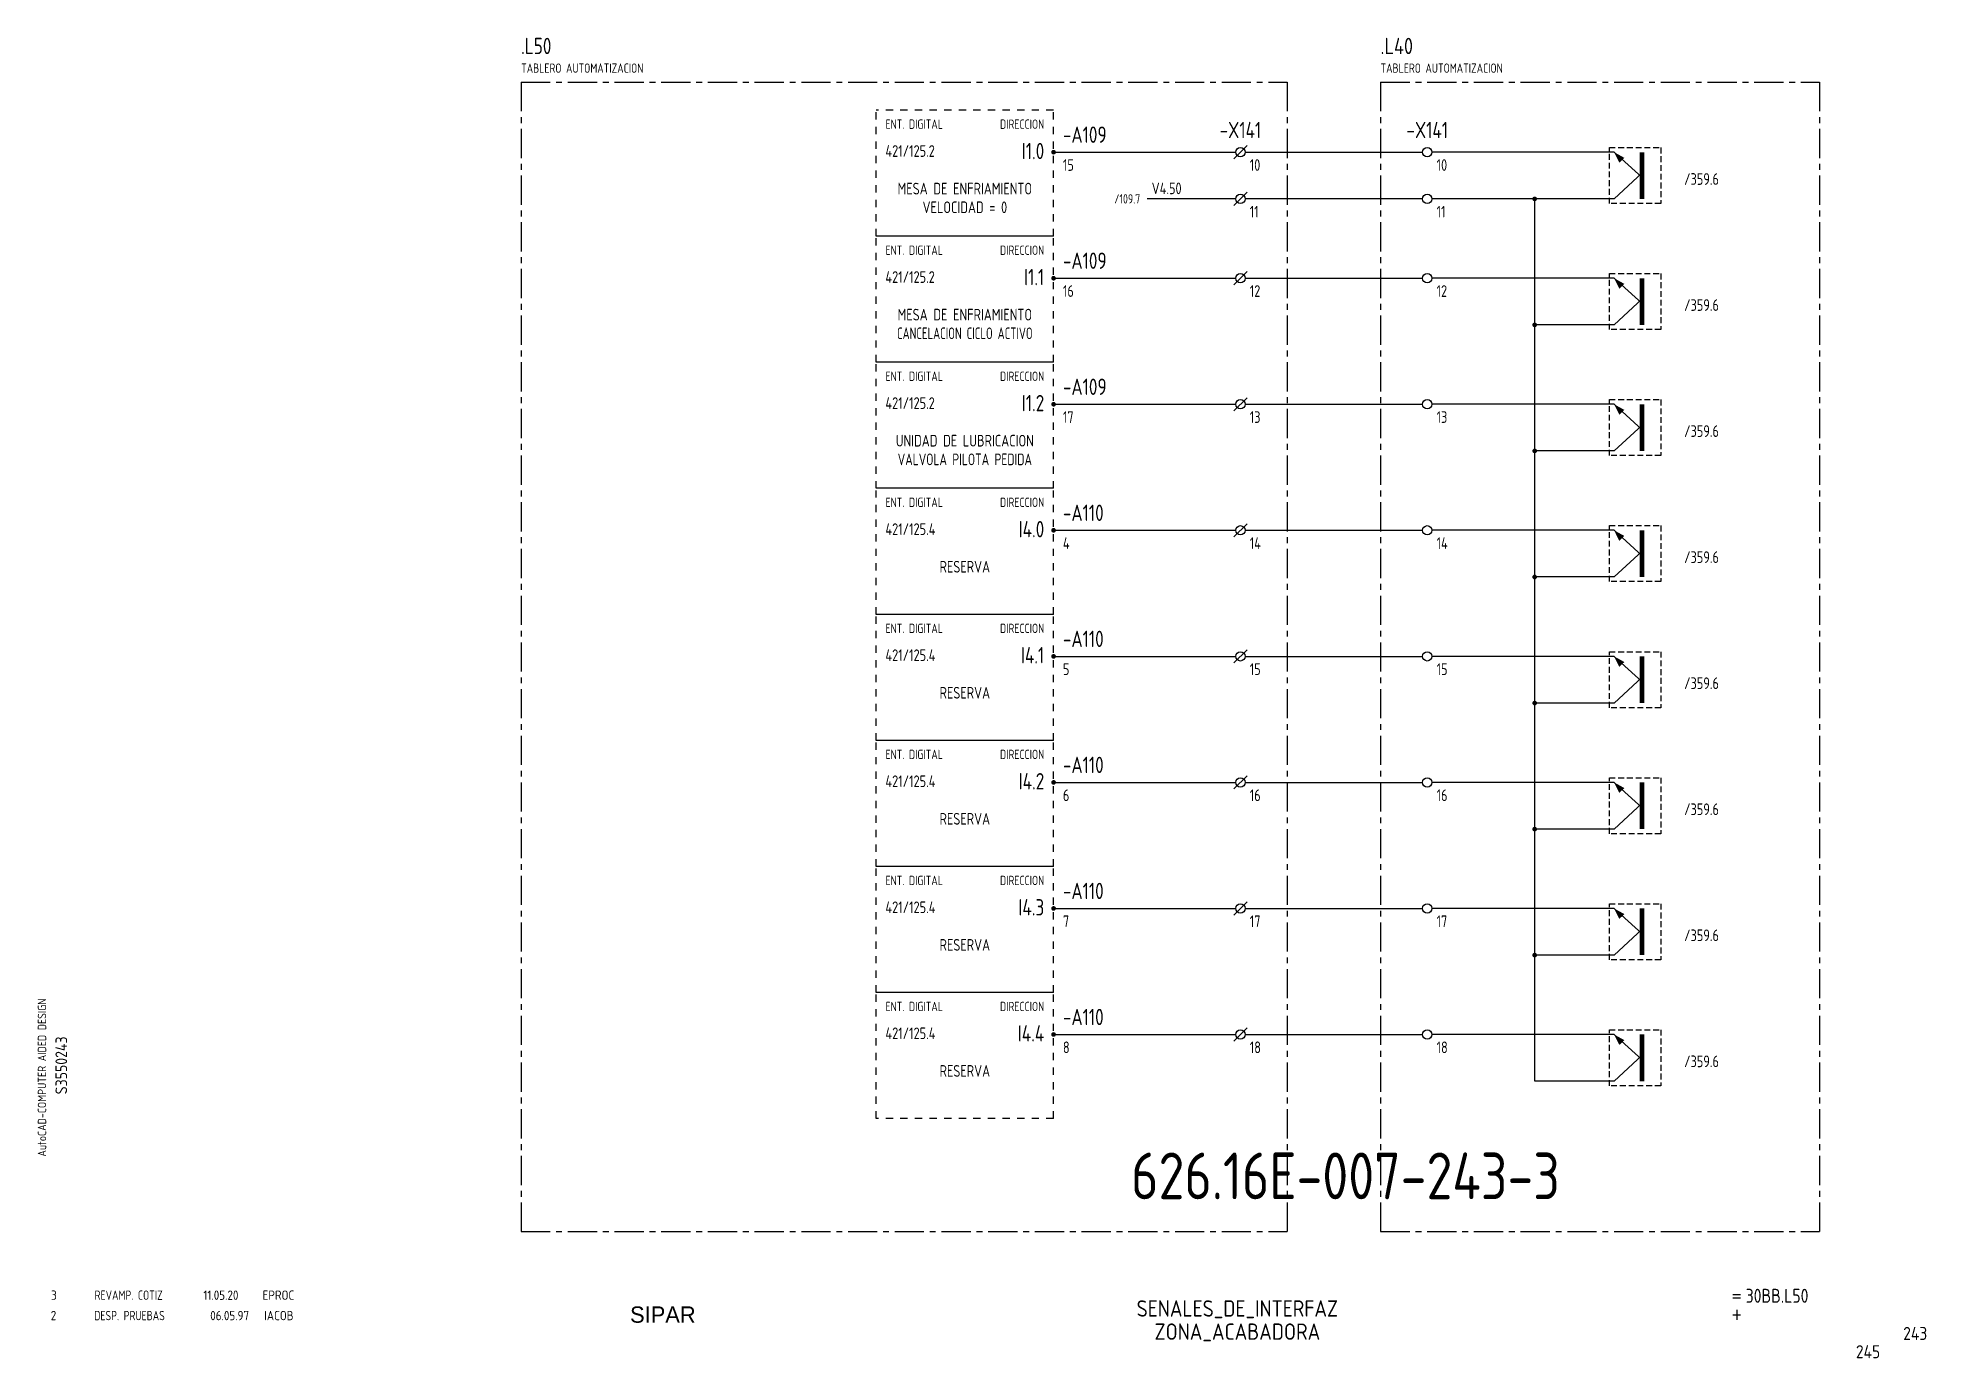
# Model space of a CAD drawing. Extents: x 10 to 414, y 6 to 289.
import ezdxf
from ezdxf.enums import TextEntityAlignment as Align

# ---------------------------------------------------------------- set-up
doc = ezdxf.new("R2010")
doc.units = 0
doc.header["$LTSCALE"] = 5
doc.header["$MEASUREMENT"] = 0
for name, pattern in [('CENTER', [2, 1.25, -0.25, 0.25, -0.25]), ('HIDDEN', [0.375, 0.25, -0.125]), ('HIDDEN1', [0.625, 0.3125, -0.3125])]:
    doc.linetypes.add(name, pattern=pattern)
doc.layers.get('0').update_dxf_attribs({"linetype": 'CONTINUOUS'})
doc.layers.add('CART', color=7, linetype='CONTINUOUS')
doc.styles.add('DIN', font='DIN.shx', dxfattribs={"width": 0.85})
doc.styles.add('N', font='ROMANS', dxfattribs={"width": 0.85, "height": 3})
doc.styles.add('X', font='UNIV.SHX', dxfattribs={"height": 3.5})

# ---------------------------------------------------------------- blocks, each defined once
blk = doc.blocks.new('B5-3')
at = {"linetype": 'Continuous', "const_width": 0.5}
blk.add_lwpolyline([(-0.25, 0, 1), (0.25, 0, 1)], format="xyb", close=True, dxfattribs=at)
blk = doc.blocks.new('REV2')
at = {"color": 3, "style": 'DIN'}
for s, width, p in [('2', 0.9, (12.45, 13.79)), ('DESP. PRUEBAS', 0.8, (21.76, 13.79)), ('06.05.97', 0.9, (46.59, 13.79)), ('IACOB', 0.9, (58.16, 13.79))]:
    blk.add_text(s, height=2, dxfattribs=dict(at, width=width)).set_placement(p)

msp = doc.modelspace()

# ---------------------------------------------------------------- linework, layer by layer
at = {"color": 3, "linetype": 'CENTER'}
for p, q in [((113.15, 279), (277.15, 279)), ((113.15, 279), (113.15, 32.8)), ((277.15, 279), (277.15, 32.8)), ((297.15, 279), (297.15, 32.8)), ((297.15, 279), (391.15, 279)), ((391.15, 279), (391.15, 32.8)), ((113.15, 32.8), (277.15, 32.8)), ((297.15, 32.8), (391.15, 32.8))]:
    msp.add_line(p, q, dxfattribs=at)
at = {"linetype": 'HIDDEN1'}
for p, q in [((227.15, 273), (189.15, 273)), ((189.15, 246), (189.15, 273)), ((227.15, 246), (227.15, 273)), ((189.15, 219), (189.15, 246)), ((227.15, 219), (227.15, 246)), ((189.15, 192), (189.15, 219)), ((227.15, 192), (227.15, 219)), ((189.15, 165), (189.15, 192)), ((227.15, 165), (227.15, 192)), ((189.15, 138), (189.15, 165)), ((227.15, 138), (227.15, 165)), ((189.15, 111), (189.15, 138)), ((227.15, 111), (227.15, 138)), ((189.15, 84), (189.15, 111)), ((227.15, 84), (227.15, 111)), ((189.15, 57), (189.15, 84)), ((227.15, 57), (227.15, 84)), ((227.15, 57), (189.15, 57))]:
    msp.add_line(p, q, dxfattribs=at)
for p, q in [((227.15, 264), (266.15, 264)), ((268.15, 264), (306.15, 264)), ((347.15, 264), (308.15, 264)), ((353.15, 258.55), (347.15, 264)), ((353.15, 259.55), (347.15, 254)), ((266.15, 254), (247.15, 254)), ((306.15, 254), (268.15, 254)), ((330.15, 254), (308.15, 254)), ((330.15, 65), (330.15, 254)), ((346.15, 254), (330.15, 254)), ((347.15, 254), (346.15, 254)), ((227.15, 237), (266.15, 237)), ((268.15, 237), (306.15, 237)), ((347.15, 237), (308.15, 237)), ((353.15, 231.55), (347.15, 237)), ((353.15, 232.55), (347.15, 227)), ((346.15, 227), (330.15, 227)), ((347.15, 227), (346.15, 227)), ((227.15, 210), (266.15, 210)), ((268.15, 210), (306.15, 210)), ((347.15, 210), (308.15, 210)), ((353.15, 204.55), (347.15, 210)), ((353.15, 205.55), (347.15, 200)), ((346.15, 200), (330.15, 200)), ((347.15, 200), (346.15, 200)), ((227.15, 183), (266.15, 183)), ((268.15, 183), (306.15, 183)), ((347.15, 183), (308.15, 183)), ((353.15, 177.55), (347.15, 183)), ((353.15, 178.55), (347.15, 173)), ((346.15, 173), (330.15, 173)), ((347.15, 173), (346.15, 173)), ((227.15, 156), (266.15, 156)), ((268.15, 156), (306.15, 156)), ((347.15, 156), (308.15, 156)), ((353.15, 150.55), (347.15, 156)), ((353.15, 151.55), (347.15, 146)), ((346.15, 146), (330.15, 146)), ((347.15, 146), (346.15, 146)), ((227.15, 129), (266.15, 129)), ((268.15, 129), (306.15, 129)), ((347.15, 129), (308.15, 129)), ((353.15, 123.55), (347.15, 129)), ((353.15, 124.55), (347.15, 119)), ((346.15, 119), (330.15, 119)), ((347.15, 119), (346.15, 119)), ((227.15, 102), (266.15, 102)), ((268.15, 102), (306.15, 102)), ((347.15, 102), (308.15, 102)), ((353.15, 96.55), (347.15, 102)), ((353.15, 97.55), (347.15, 92)), ((346.15, 92), (330.15, 92)), ((347.15, 92), (346.15, 92)), ((227.15, 75), (266.15, 75)), ((268.15, 75), (306.15, 75)), ((347.15, 75), (308.15, 75)), ((353.15, 69.55), (347.15, 75)), ((353.15, 70.55), (347.15, 65)), ((346.15, 65), (330.15, 65)), ((347.15, 65), (346.15, 65))]:
    msp.add_line(p, q)
at = {"linetype": 'Continuous'}
for p, q in [((268.57, 265.41), (265.74, 262.59)), ((268.57, 255.41), (265.74, 252.59)), ((227.15, 246), (189.15, 246)), ((268.57, 238.41), (265.74, 235.59)), ((227.15, 219), (189.15, 219)), ((268.57, 211.41), (265.74, 208.59)), ((227.15, 192), (189.15, 192)), ((268.57, 184.41), (265.74, 181.59)), ((227.15, 165), (189.15, 165)), ((268.57, 157.41), (265.74, 154.59)), ((227.15, 138), (189.15, 138)), ((268.57, 130.41), (265.74, 127.59)), ((227.15, 111), (189.15, 111)), ((268.57, 103.41), (265.74, 100.59)), ((227.15, 84), (189.15, 84)), ((268.57, 76.41), (265.74, 73.59))]:
    msp.add_line(p, q, dxfattribs=at)
at = {"linetype": 'HIDDEN'}
for p, q in [((346.15, 265), (357.15, 265)), ((346.15, 253), (346.15, 265)), ((357.15, 265), (357.15, 253)), ((357.15, 253), (346.15, 253)), ((346.15, 238), (357.15, 238)), ((346.15, 226), (346.15, 238)), ((357.15, 238), (357.15, 226)), ((357.15, 226), (346.15, 226)), ((346.15, 211), (357.15, 211)), ((346.15, 199), (346.15, 211)), ((357.15, 211), (357.15, 199)), ((357.15, 199), (346.15, 199)), ((346.15, 184), (357.15, 184)), ((346.15, 172), (346.15, 184)), ((357.15, 184), (357.15, 172)), ((357.15, 172), (346.15, 172)), ((346.15, 145), (346.15, 157)), ((346.15, 157), (357.15, 157)), ((357.15, 157), (357.15, 145)), ((357.15, 145), (346.15, 145)), ((346.15, 130), (357.15, 130)), ((346.15, 118), (346.15, 130)), ((357.15, 130), (357.15, 118)), ((357.15, 118), (346.15, 118)), ((346.15, 91), (346.15, 103)), ((346.15, 103), (357.15, 103)), ((357.15, 103), (357.15, 91)), ((357.15, 91), (346.15, 91)), ((346.15, 76), (357.15, 76)), ((346.15, 64), (346.15, 76)), ((357.15, 76), (357.15, 64)), ((357.15, 64), (346.15, 64))]:
    msp.add_line(p, q, dxfattribs=at)
for points in [[(347.15, 264, 0, 1.5, 0), (348.81, 262.27, 1.5, 1.5, 0)], [(347.15, 237, 0, 1.5, 0), (348.81, 235.27, 1.5, 1.5, 0)], [(347.15, 210, 0, 1.5, 0), (348.81, 208.27, 1.5, 1.5, 0)], [(347.15, 183, 0, 1.5, 0), (348.81, 181.27, 1.5, 1.5, 0)], [(347.15, 156, 0, 1.5, 0), (348.81, 154.27, 1.5, 1.5, 0)], [(347.15, 129, 0, 1.5, 0), (348.81, 127.27, 1.5, 1.5, 0)], [(347.15, 102, 0, 1.5, 0), (348.81, 100.27, 1.5, 1.5, 0)], [(347.15, 75, 0, 1.5, 0), (348.81, 73.27, 1.5, 1.5, 0)]]:
    msp.add_lwpolyline(points, format="xyseb")
at = {"const_width": 1}
for points in [[(353.15, 254), (353.15, 264)], [(353.15, 227), (353.15, 237)], [(353.15, 200), (353.15, 210)], [(353.15, 173), (353.15, 183)], [(353.15, 146), (353.15, 156)], [(353.15, 119), (353.15, 129)], [(353.15, 92), (353.15, 102)], [(353.15, 65), (353.15, 75)]]:
    msp.add_lwpolyline(points, dxfattribs=at)
at = {"const_width": 0.5}
for points in [[(329.9, 254, 1), (330.4, 254, 1)], [(329.9, 227, 1), (330.4, 227, 1)], [(329.9, 200, 1), (330.4, 200, 1)], [(329.9, 173, 1), (330.4, 173, 1)], [(329.9, 146, 1), (330.4, 146, 1)], [(329.9, 119, 1), (330.4, 119, 1)], [(329.9, 92, 1), (330.4, 92, 1)]]:
    msp.add_lwpolyline(points, format="xyb", close=True, dxfattribs=at)
for centre in [(267.15, 264), (307.15, 264), (267.15, 254), (307.15, 254), (267.15, 237), (307.15, 237), (267.15, 210), (307.15, 210), (267.15, 183), (307.15, 183), (267.15, 156), (307.15, 156), (267.15, 129), (307.15, 129), (267.15, 102), (307.15, 102), (267.15, 75), (307.15, 75)]:
    msp.add_circle(centre, 1)

# ---------------------------------------------------------------- block references
for p in [(227.15, 264), (227.15, 237), (227.15, 210), (227.15, 183), (227.15, 156), (227.15, 129), (227.15, 102), (227.15, 75)]:
    msp.add_blockref('B5-3', p)
at = {"linetype": 'Continuous'}
msp.add_blockref('REV2', (0, 0), dxfattribs=at)

# ---------------------------------------------------------------- texts
at = {"color": 3, "style": 'DIN'}
for s, height, width, p in [('.L50', 3.5, 0.8, (113.15, 285)), ('.L40', 3.5, 0.85, (297.15, 285)), ('-A109', 3.5, 0.8, (229.15, 266)), ('-A109', 3.5, 0.8, (229.15, 239)), ('-A109', 3.5, 0.8, (229.15, 212)), ('-A110  ', 3.5, 0.8, (229.15, 185)), ('-A110  ', 3.5, 0.8, (229.15, 158)), ('-A110   ', 3.5, 0.8, (229.15, 131)), ('-A110  ', 3.5, 0.8, (229.15, 104)), ('-A110', 3.5, 0.8, (229.15, 77)), ('3', 2, 0.9, (12.53, 18.16)), ('REVAMP. COTIZ', 2, 0.8, (21.84, 18.16)), ('11.05.20', 2, 0.9, (45.12, 18.16)), ('EPROC', 2, 0.9, (57.8, 18.16))]:
    msp.add_text(s, height=height, dxfattribs=dict(at, width=width)).set_placement(p)
at = {"style": 'DIN', "width": 0.8}
for s, height, p in [('TABLERO AUTOMATIZACION', 2, (113.15, 281)), ('TABLERO AUTOMATIZACION', 2, (297.15, 281)), ('421/125.2', 2.5, (191.15, 263)), ('15', 2.5, (229.15, 260)), ('10', 2.5, (269.15, 260)), ('10', 2.5, (309.15, 260)), ('/359.6', 2.5, (362.15, 257)), ('/109.7', 2, (240.15, 253, 2)), ('V4.50', 2.5, (248.15, 255)), ('11', 2.5, (269.15, 250)), ('11', 2.5, (309.15, 250)), ('421/125.2', 2.5, (191.15, 236)), ('16', 2.5, (229.15, 233)), ('12', 2.5, (269.15, 233)), ('12', 2.5, (309.15, 233)), ('/359.6', 2.5, (362.15, 230)), ('421/125.2', 2.5, (191.15, 209)), ('17', 2.5, (229.15, 206)), ('13', 2.5, (269.15, 206)), ('13', 2.5, (309.15, 206)), ('/359.6', 2.5, (362.15, 203)), ('421/125.4', 2.5, (191.15, 182)), ('4', 2.5, (229.15, 179)), ('14', 2.5, (269.15, 179)), ('14', 2.5, (309.15, 179)), ('/359.6', 2.5, (362.15, 176)), ('421/125.4', 2.5, (191.15, 155)), ('5', 2.5, (229.15, 152)), ('15', 2.5, (269.15, 152)), ('15', 2.5, (309.15, 152)), ('/359.6', 2.5, (362.15, 149)), ('421/125.4', 2.5, (191.15, 128)), ('6', 2.5, (229.15, 125)), ('16', 2.5, (269.15, 125)), ('16', 2.5, (309.15, 125)), ('/359.6', 2.5, (362.15, 122)), ('421/125.4', 2.5, (191.15, 101)), ('7', 2.5, (229.15, 98)), ('17', 2.5, (269.15, 98)), ('17', 2.5, (309.15, 98)), ('/359.6', 2.5, (362.15, 95)), ('421/125.4', 2.5, (191.15, 74)), ('8', 2.5, (229.15, 71)), ('18', 2.5, (269.15, 71)), ('18', 2.5, (309.15, 71)), ('/359.6', 2.5, (362.15, 68))]:
    msp.add_text(s, height=height, dxfattribs=at).set_placement(p)
at = {"color": 1, "style": 'DIN', "width": 0.8}
for p in [(191.15, 269), (191.15, 242), (191.15, 215), (191.15, 188), (191.15, 161), (191.15, 134), (191.15, 107), (191.15, 80)]:
    msp.add_text('ENT. DIGITAL', height=2, dxfattribs=at).set_placement(p)
for p in [(225.15, 269), (225.15, 242), (225.15, 215), (225.15, 188), (225.15, 161), (225.15, 134), (225.15, 107), (225.15, 80)]:
    msp.add_text('DIRECCION', height=2, dxfattribs=at).set_placement(p, align=Align.RIGHT)
at = {"color": 3, "style": 'DIN', "width": 0.8}
for p in [(267.15, 267), (307.15, 267)]:
    msp.add_text('-X141', height=3.5, dxfattribs=at).set_placement(p, align=Align.CENTER)
for s, p in [('I1.0', (225.15, 262.5)), ('I1.1', (225.15, 235.5)), ('I1.2', (225.15, 208.5)), ('I4.0', (225.15, 181.5)), ('I4.1', (225.15, 154.5)), ('I4.2', (225.15, 127.5)), ('I4.3', (225.15, 100.5)), ('I4.4', (225.15, 73.5))]:
    msp.add_text(s, height=3.5, dxfattribs=at).set_placement(p, align=Align.RIGHT)
at = {"style": 'DIN'}
for s, width, p in [('MESA DE ENFRIAMIENTO', 0.8, (208.15, 254.95)), ('VELOCIDAD = 0', 0.8, (208.15, 250.95)), ('MESA DE ENFRIAMIENTO', 0.8, (208.15, 227.95)), ('CANCELACION CICLO ACTIVO', 0.7, (208.15, 223.95)), ('UNIDAD DE LUBRICACION', 0.8, (208.15, 200.95)), ('VALVOLA PILOTA PEDIDA', 0.75, (208.15, 196.95)), ('RESERVA', 0.8, (208.15, 173.95)), ('RESERVA', 0.8, (208.15, 146.95)), ('RESERVA', 0.8, (208.15, 119.95)), ('RESERVA', 0.8, (208.15, 92.95)), ('RESERVA', 0.8, (208.15, 65.95))]:
    msp.add_text(s, height=2.5, dxfattribs=dict(at, width=width)).set_placement(p, align=Align.CENTER)
at = {"color": 2, "insert": (243.74, 49.71), "char_height": 10, "width": 129.063, "attachment_point": 1, "style": 'DIN'}
msp.add_mtext('626.16E-007-243-3', dxfattribs=at)
at = {"layer": 'CART', "color": 1, "style": 'DIN', "width": 0.9}
msp.add_text('AutoCAD-COMPUTER AIDED DESIGN', height=1.8, rotation=90, dxfattribs=at).set_placement((11.47, 48.84))
at = {"layer": 'CART', "color": 3, "style": 'N', "width": 0.85}
for s, p in [('=', (372.24, 17.91)), ('+', (372.24, 13.87))]:
    msp.add_text(s, height=2.5, dxfattribs=at).set_placement(p)
at = {"layer": 'CART', "color": 3, "style": 'DIN', "width": 0.9, "flags": 1}
msp.add_attdef('S3550243', text='', height=2.5, rotation=90, dxfattribs=at).set_placement((15.95, 68.38), align=Align.CENTER)
at = {"layer": 'CART', "color": 3, "style": 'DIN', "width": 0.85}
msp.add_attdef('30BB.L50', text='', height=3, dxfattribs=at).set_placement((375.33, 16.63), align=Align.BOTTOM_LEFT)
at = {"layer": 'CART', "color": 6, "style": 'X', "flags": 1}
msp.add_attdef('SIPAR', text='', height=3.5, dxfattribs=at).set_placement((143.5, 15), align=Align.MIDDLE)
at = {"layer": 'CART', "color": 2, "style": 'DIN', "width": 0.9, "flags": 1}
for tag, p in [('SENALES_DE_INTERFAZ', (266.5, 16.15)), ('ZONA_ACABADORA', (266.5, 11.19))]:
    msp.add_attdef(tag, text='', height=3.5, dxfattribs=at).set_placement(p, align=Align.MIDDLE)
msp.add_attdef('243', text='', height=2.8, dxfattribs=at).set_placement((414.2, 9.56), align=Align.RIGHT)
at = {"layer": 'CART', "color": 7, "style": 'DIN', "width": 0.9, "flags": 1}
msp.add_attdef('245', (398.93, 5.65), '', height=2.8, dxfattribs=at)

doc.saveas('drawing.dxf')
